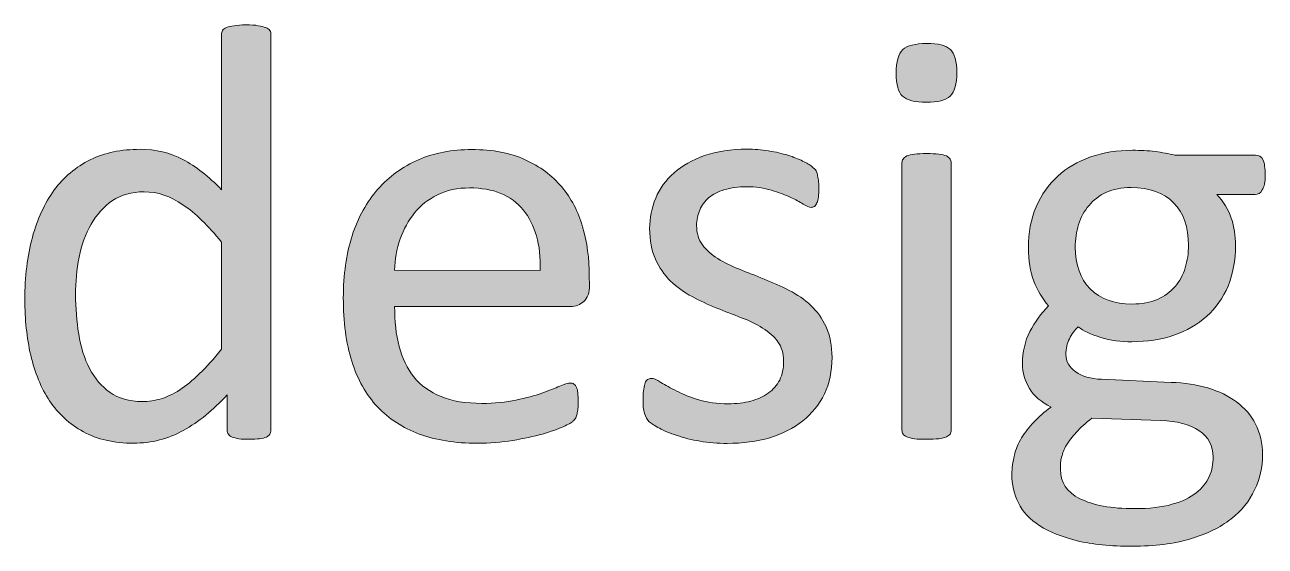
# Model space of a CAD drawing. Header units: inches. Extents: x 247 to 2765, y -1897 to -1110.
# Drawn here: x 1825.16 to 1833.21, y -1622.36 to -1618.98 of the extents above; entities that cross this region are included whole.
import ezdxf

# ---------------------------------------------------------------- set-up
doc = ezdxf.new("R2010")
doc.units = ezdxf.units.IN
doc.header["$MEASUREMENT"] = 0
doc.layers.add('Layer 1', color=7, linetype='Continuous')

# ---------------------------------------------------------------- blocks, each defined once
blk = doc.blocks.new('block 271')
at = {"layer": 'Layer 1', "true_color": 0x010101}
h = blk.add_hatch(color=18, dxfattribs=at)
h.dxf.hatch_style = 2
edge = h.paths.add_edge_path()
edge.add_spline(control_points=[(1826.7595, -1621.6102), (1826.7595, -1621.6199), (1826.7564, -1621.6306), (1826.7519, -1621.6375), (1826.7467, -1621.6447), (1826.7395, -1621.6512), (1826.7298, -1621.6557), (1826.7188, -1621.6612), (1826.7043, -1621.6633), (1826.6864, -1621.6664), (1826.6671, -1621.6688), (1826.6465, -1621.6702), (1826.6199, -1621.6702), (1826.5927, -1621.6702), (1826.5696, -1621.6691), (1826.5524, -1621.6664), (1826.5342, -1621.6633), (1826.5197, -1621.6595), (1826.5083, -1621.6557), (1826.4976, -1621.6516), (1826.488, -1621.6461), (1826.4839, -1621.6375), (1826.478, -1621.6299), (1826.4763, -1621.6202), (1826.4763, -1621.6102), (1826.4763, -1621.6102), (1826.4763, -1621.3818), (1826.4763, -1621.3818), (1826.3846, -1621.4797), (1826.2913, -1621.5579), (1826.1914, -1621.6123), (1826.0939, -1621.6674), (1825.9854, -1621.6953), (1825.8686, -1621.6953), (1825.7421, -1621.6953), (1825.6329, -1621.6705), (1825.543, -1621.6206), (1825.4531, -1621.5713), (1825.3801, -1621.5048), (1825.3242, -1621.4208), (1825.2691, -1621.3377), (1825.2281, -1621.2371), (1825.2016, -1621.1241), (1825.1761, -1621.0111), (1825.1634, -1620.8906), (1825.1634, -1620.7641), (1825.1634, -1620.6153), (1825.1802, -1620.4799), (1825.2123, -1620.36), (1825.2447, -1620.2401), (1825.2929, -1620.1375), (1825.3542, -1620.0524), (1825.4173, -1619.9686), (1825.4941, -1619.9025), (1825.5881, -1619.8563), (1825.6818, -1619.8109), (1825.7883, -1619.7885), (1825.9109, -1619.7885), (1826.0126, -1619.7885), (1826.1052, -1619.8105), (1826.1893, -1619.8546), (1826.2727, -1619.8987), (1826.3567, -1619.9649), (1826.4391, -1620.0506), (1826.4391, -1620.0506), (1826.4391, -1619.0436), (1826.4391, -1619.0436), (1826.4391, -1619.0354), (1826.4411, -1619.0257), (1826.446, -1619.0175), (1826.4518, -1619.0095), (1826.4594, -1619.0026), (1826.4718, -1618.9982), (1826.4846, -1618.9927), (1826.5011, -1618.9896), (1826.5214, -1618.9864), (1826.5424, -1618.9833), (1826.5669, -1618.9806), (1826.5979, -1618.9806), (1826.631, -1618.9806), (1826.6565, -1618.983), (1826.6778, -1618.9864), (1826.6985, -1618.9896), (1826.7143, -1618.994), (1826.7261, -1618.9982), (1826.7374, -1619.0026), (1826.7471, -1619.0082), (1826.7519, -1619.0175), (1826.7584, -1619.025), (1826.7598, -1619.0343), (1826.7598, -1619.0436), (1826.7598, -1619.0436), (1826.7598, -1621.6102), (1826.7598, -1621.6102), (1826.7598, -1621.6102), (1826.7595, -1621.6102), (1826.7595, -1621.6102)], knot_values=[0, 0, 0, 0, 1, 1, 1, 2, 2, 2, 3, 3, 3, 4, 4, 4, 5, 5, 5, 6, 6, 6, 7, 7, 7, 8, 8, 8, 9, 9, 9, 10, 10, 10, 11, 11, 11, 12, 12, 12, 13, 13, 13, 14, 14, 14, 15, 15, 15, 16, 16, 16, 17, 17, 17, 18, 18, 18, 19, 19, 19, 20, 20, 20, 21, 21, 21, 22, 22, 22, 23, 23, 23, 24, 24, 24, 25, 25, 25, 26, 26, 26, 27, 27, 27, 28, 28, 28, 29, 29, 29, 30, 30, 30, 31, 31, 31, 32, 32, 32, 32], degree=3, periodic=1)
edge = h.paths.add_edge_path()
edge.add_spline(control_points=[(1826.4391, -1620.3907), (1826.3533, -1620.2842), (1826.2699, -1620.2036), (1826.1893, -1620.1478), (1826.1083, -1620.092), (1826.0253, -1620.0644), (1825.9378, -1620.0644), (1825.8569, -1620.0644), (1825.7883, -1620.0837), (1825.7318, -1620.1216), (1825.6753, -1620.1602), (1825.6295, -1620.2115), (1825.593, -1620.2746), (1825.5568, -1620.3383), (1825.532, -1620.4093), (1825.5158, -1620.4878), (1825.4999, -1620.5681), (1825.4927, -1620.6487), (1825.4927, -1620.7307), (1825.4927, -1620.8182), (1825.4996, -1620.9036), (1825.513, -1620.9877), (1825.5265, -1621.0721), (1825.5496, -1621.1451), (1825.5833, -1621.2109), (1825.6167, -1621.2757), (1825.6612, -1621.3274), (1825.7163, -1621.3663), (1825.7707, -1621.4046), (1825.841, -1621.4252), (1825.9244, -1621.4252), (1825.9668, -1621.4252), (1826.0067, -1621.4187), (1826.0477, -1621.407), (1826.086, -1621.3963), (1826.1273, -1621.3763), (1826.1679, -1621.3498), (1826.2086, -1621.3229), (1826.2513, -1621.2871), (1826.2968, -1621.244), (1826.3416, -1621.201), (1826.3895, -1621.1482), (1826.4391, -1621.0859), (1826.4391, -1621.0859), (1826.4391, -1620.3907), (1826.4391, -1620.3907), (1826.4391, -1620.3907), (1826.4391, -1620.3907), (1826.4391, -1620.3907)], knot_values=[0, 0, 0, 0, 1, 1, 1, 2, 2, 2, 3, 3, 3, 4, 4, 4, 5, 5, 5, 6, 6, 6, 7, 7, 7, 8, 8, 8, 9, 9, 9, 10, 10, 10, 11, 11, 11, 12, 12, 12, 13, 13, 13, 14, 14, 14, 15, 15, 15, 16, 16, 16, 16], degree=3, periodic=1)
h = blk.add_hatch(color=18, dxfattribs=at)
h.dxf.hatch_style = 2
edge = h.paths.add_edge_path()
edge.add_spline(control_points=[(1831.2078, -1619.29), (1831.2078, -1619.3654), (1831.1937, -1619.4147), (1831.1654, -1619.4429), (1831.1372, -1619.4712), (1831.0851, -1619.4836), (1831.0104, -1619.4836), (1830.936, -1619.4836), (1830.8853, -1619.4705), (1830.856, -1619.444), (1830.8271, -1619.4181), (1830.815, -1619.3678), (1830.815, -1619.2948), (1830.815, -1619.2204), (1830.8295, -1619.1701), (1830.8574, -1619.1415), (1830.8853, -1619.1156), (1830.938, -1619.1019), (1831.0128, -1619.1019), (1831.0872, -1619.1019), (1831.1378, -1619.1146), (1831.1671, -1619.1404), (1831.194, -1619.1677), (1831.2078, -1619.2173), (1831.2078, -1619.29)], knot_values=[0, 0, 0, 0, 1, 1, 1, 2, 2, 2, 3, 3, 3, 4, 4, 4, 5, 5, 5, 6, 6, 6, 7, 7, 7, 8, 8, 8, 8], degree=3, periodic=1)
edge = h.paths.add_edge_path()
edge.add_spline(control_points=[(1831.1716, -1621.6102), (1831.1716, -1621.6199), (1831.1688, -1621.6302), (1831.164, -1621.6357), (1831.1589, -1621.6433), (1831.1506, -1621.6492), (1831.1403, -1621.6547), (1831.1289, -1621.6605), (1831.1123, -1621.6629), (1831.091, -1621.6664), (1831.07, -1621.6688), (1831.0438, -1621.6702), (1831.0114, -1621.6702), (1830.9804, -1621.6702), (1830.9549, -1621.6691), (1830.9342, -1621.6664), (1830.9125, -1621.6633), (1830.8974, -1621.6592), (1830.8839, -1621.6547), (1830.8726, -1621.6488), (1830.8629, -1621.6443), (1830.8598, -1621.6357), (1830.855, -1621.6288), (1830.8522, -1621.6202), (1830.8522, -1621.6102), (1830.8522, -1621.6102), (1830.8522, -1619.876), (1830.8522, -1619.876), (1830.8522, -1619.868), (1830.8547, -1619.8587), (1830.8598, -1619.8519), (1830.8646, -1619.8446), (1830.8726, -1619.8377), (1830.8839, -1619.8315), (1830.896, -1619.8257), (1830.9125, -1619.8236), (1830.9342, -1619.8205), (1830.9549, -1619.8174), (1830.9804, -1619.816), (1831.0114, -1619.816), (1831.0441, -1619.816), (1831.07, -1619.8171), (1831.091, -1619.8205), (1831.1123, -1619.8233), (1831.1279, -1619.8271), (1831.1403, -1619.8315), (1831.1506, -1619.8377), (1831.1606, -1619.8432), (1831.164, -1619.8519), (1831.1699, -1619.8594), (1831.1716, -1619.8677), (1831.1716, -1619.876), (1831.1716, -1619.876), (1831.1716, -1621.6102), (1831.1716, -1621.6102)], knot_values=[0, 0, 0, 0, 1, 1, 1, 2, 2, 2, 3, 3, 3, 4, 4, 4, 5, 5, 5, 6, 6, 6, 7, 7, 7, 8, 8, 8, 9, 9, 9, 10, 10, 10, 11, 11, 11, 12, 12, 12, 13, 13, 13, 14, 14, 14, 15, 15, 15, 16, 16, 16, 17, 17, 17, 18, 18, 18, 18], degree=3, periodic=1)
h = blk.add_hatch(color=18, dxfattribs=at)
h.dxf.hatch_style = 2
edge = h.paths.add_edge_path()
edge.add_spline(control_points=[(1830.3985, -1621.1386), (1830.3985, -1621.2271), (1830.3816, -1621.3071), (1830.3493, -1621.3756), (1830.3158, -1621.4442), (1830.2683, -1621.5027), (1830.2094, -1621.551), (1830.1491, -1621.5992), (1830.0771, -1621.6337), (1829.9944, -1621.6598), (1829.9114, -1621.6833), (1829.8191, -1621.6967), (1829.7192, -1621.6967), (1829.6575, -1621.6967), (1829.5986, -1621.6912), (1829.5428, -1621.6822), (1829.487, -1621.6736), (1829.4367, -1621.6598), (1829.3922, -1621.6454), (1829.3481, -1621.6306), (1829.3106, -1621.6154), (1829.2796, -1621.5985), (1829.2492, -1621.582), (1829.2279, -1621.5679), (1829.2134, -1621.5558), (1829.1989, -1621.5427), (1829.1896, -1621.5245), (1829.1817, -1621.5017), (1829.1745, -1621.479), (1829.1728, -1621.4476), (1829.1728, -1621.4063), (1829.1728, -1621.3829), (1829.1745, -1621.3615), (1829.1772, -1621.3446), (1829.18, -1621.3281), (1829.1838, -1621.3143), (1829.1862, -1621.3043), (1829.1903, -1621.2947), (1829.1945, -1621.2864), (1829.2027, -1621.2819), (1829.21, -1621.2774), (1829.2179, -1621.275), (1829.2258, -1621.275), (1829.2403, -1621.275), (1829.2616, -1621.2823), (1829.2892, -1621.3005), (1829.3168, -1621.3184), (1829.3516, -1621.337), (1829.3915, -1621.3574), (1829.4311, -1621.3787), (1829.4797, -1621.3963), (1829.5345, -1621.4135), (1829.5889, -1621.4314), (1829.6537, -1621.4397), (1829.7247, -1621.4397), (1829.7784, -1621.4397), (1829.828, -1621.4328), (1829.8714, -1621.4225), (1829.9148, -1621.4108), (1829.9524, -1621.3939), (1829.9844, -1621.3708), (1830.0175, -1621.3488), (1830.0409, -1621.3195), (1830.0592, -1621.2854), (1830.0768, -1621.2502), (1830.0843, -1621.2089), (1830.0843, -1621.1613), (1830.0843, -1621.1128), (1830.0719, -1621.0714), (1830.0475, -1621.0377), (1830.0234, -1621.0032), (1829.9889, -1620.9736), (1829.9486, -1620.9484), (1829.9083, -1620.9236), (1829.8621, -1620.8995), (1829.8087, -1620.8809), (1829.7574, -1620.8602), (1829.704, -1620.8403), (1829.6506, -1620.8186), (1829.5962, -1620.7962), (1829.5414, -1620.771), (1829.4911, -1620.7445), (1829.4394, -1620.7169), (1829.3929, -1620.6821), (1829.3512, -1620.6432), (1829.3106, -1620.6032), (1829.2775, -1620.5557), (1829.2527, -1620.5006), (1829.2282, -1620.4461), (1829.2158, -1620.3793), (1829.2158, -1620.3021), (1829.2158, -1620.2343), (1829.2289, -1620.1681), (1829.2554, -1620.1051), (1829.2809, -1620.0431), (1829.3212, -1619.9883), (1829.374, -1619.9414), (1829.4256, -1619.8946), (1829.4928, -1619.8577), (1829.572, -1619.8295), (1829.6516, -1619.8016), (1829.7429, -1619.7874), (1829.8483, -1619.7874), (1829.8949, -1619.7874), (1829.941, -1619.7919), (1829.9875, -1619.7988), (1830.0347, -1619.806), (1830.0757, -1619.816), (1830.1126, -1619.8274), (1830.1491, -1619.8388), (1830.1808, -1619.8512), (1830.208, -1619.8646), (1830.2338, -1619.878), (1830.2545, -1619.8891), (1830.2683, -1619.9004), (1830.281, -1619.9111), (1830.2903, -1619.9208), (1830.2948, -1619.9273), (1830.3, -1619.9349), (1830.3024, -1619.9435), (1830.3034, -1619.9535), (1830.3055, -1619.9621), (1830.3079, -1619.9755), (1830.3103, -1619.9893), (1830.3124, -1620.0034), (1830.3138, -1620.021), (1830.3138, -1620.041), (1830.3138, -1620.063), (1830.3124, -1620.0816), (1830.3103, -1620.0978), (1830.3079, -1620.1137), (1830.3041, -1620.1271), (1830.301, -1620.1361), (1830.2965, -1620.1461), (1830.2914, -1620.1547), (1830.2848, -1620.1585), (1830.2773, -1620.1629), (1830.2714, -1620.1654), (1830.2624, -1620.1654), (1830.2518, -1620.1654), (1830.2345, -1620.1581), (1830.2121, -1620.144), (1830.1894, -1620.1299), (1830.1612, -1620.1147), (1830.1274, -1620.0989), (1830.0926, -1620.083), (1830.0523, -1620.0679), (1830.0051, -1620.0537), (1829.9576, -1620.0396), (1829.9045, -1620.0313), (1829.8442, -1620.0313), (1829.7905, -1620.0313), (1829.7426, -1620.0386), (1829.7016, -1620.0503), (1829.6602, -1620.062), (1829.6265, -1620.0806), (1829.6003, -1620.1016), (1829.5751, -1620.1244), (1829.5541, -1620.1516), (1829.541, -1620.1826), (1829.5273, -1620.2136), (1829.5204, -1620.247), (1829.5204, -1620.2818), (1829.5204, -1620.3331), (1829.5328, -1620.3752), (1829.5583, -1620.4079), (1829.5834, -1620.442), (1829.6168, -1620.472), (1829.6578, -1620.4975), (1829.6988, -1620.5233), (1829.746, -1620.5467), (1829.798, -1620.5671), (1829.8494, -1620.5874), (1829.9042, -1620.6084), (1829.9582, -1620.6304), (1830.0123, -1620.6528), (1830.0678, -1620.6766), (1830.1202, -1620.7038), (1830.1729, -1620.731), (1830.2208, -1620.7634), (1830.2611, -1620.802), (1830.3017, -1620.8392), (1830.3355, -1620.8864), (1830.3603, -1620.9409), (1830.3858, -1621.0001), (1830.3985, -1621.0642), (1830.3985, -1621.1386)], knot_values=[0, 0, 0, 0, 1, 1, 1, 2, 2, 2, 3, 3, 3, 4, 4, 4, 5, 5, 5, 6, 6, 6, 7, 7, 7, 8, 8, 8, 9, 9, 9, 10, 10, 10, 11, 11, 11, 12, 12, 12, 13, 13, 13, 14, 14, 14, 15, 15, 15, 16, 16, 16, 17, 17, 17, 18, 18, 18, 19, 19, 19, 20, 20, 20, 21, 21, 21, 22, 22, 22, 23, 23, 23, 24, 24, 24, 25, 25, 25, 26, 26, 26, 27, 27, 27, 28, 28, 28, 29, 29, 29, 30, 30, 30, 31, 31, 31, 32, 32, 32, 33, 33, 33, 34, 34, 34, 35, 35, 35, 36, 36, 36, 37, 37, 37, 38, 38, 38, 39, 39, 39, 40, 40, 40, 41, 41, 41, 42, 42, 42, 43, 43, 43, 44, 44, 44, 45, 45, 45, 46, 46, 46, 47, 47, 47, 48, 48, 48, 49, 49, 49, 50, 50, 50, 51, 51, 51, 52, 52, 52, 53, 53, 53, 54, 54, 54, 55, 55, 55, 56, 56, 56, 57, 57, 57, 58, 58, 58, 59, 59, 59, 60, 60, 60, 61, 61, 61, 62, 62, 62, 62], degree=3, periodic=1)
h = blk.add_hatch(color=18, dxfattribs=at)
h.dxf.hatch_style = 2
edge = h.paths.add_edge_path()
edge.add_spline(control_points=[(1828.8258, -1620.6683), (1828.8258, -1620.7193), (1828.8134, -1620.7534), (1828.7893, -1620.7755), (1828.7649, -1620.7972), (1828.7363, -1620.8079), (1828.7032, -1620.8079), (1828.7032, -1620.8079), (1827.5618, -1620.8079), (1827.5618, -1620.8079), (1827.5618, -1620.9036), (1827.5708, -1620.9915), (1827.5908, -1621.0673), (1827.6111, -1621.1451), (1827.6424, -1621.2099), (1827.6869, -1621.2657), (1827.7313, -1621.3215), (1827.7909, -1621.3636), (1827.8629, -1621.3922), (1827.9353, -1621.4221), (1828.0238, -1621.4373), (1828.1282, -1621.4373), (1828.2099, -1621.4373), (1828.2836, -1621.4297), (1828.349, -1621.4152), (1828.4145, -1621.4025), (1828.47, -1621.3873), (1828.5172, -1621.3701), (1828.565, -1621.3536), (1828.6023, -1621.3384), (1828.6333, -1621.325), (1828.6639, -1621.3115), (1828.686, -1621.305), (1828.7015, -1621.305), (1828.7094, -1621.305), (1828.7187, -1621.3071), (1828.7246, -1621.3115), (1828.7321, -1621.3167), (1828.7373, -1621.3229), (1828.7414, -1621.3329), (1828.7459, -1621.3412), (1828.749, -1621.3546), (1828.749, -1621.3694), (1828.7514, -1621.3853), (1828.7528, -1621.4059), (1828.7528, -1621.4283), (1828.7528, -1621.4449), (1828.7521, -1621.4593), (1828.7507, -1621.4717), (1828.749, -1621.4841), (1828.7473, -1621.4952), (1828.7452, -1621.5052), (1828.7435, -1621.5141), (1828.739, -1621.5234), (1828.7363, -1621.5307), (1828.7311, -1621.5382), (1828.7259, -1621.5455), (1828.7187, -1621.553), (1828.7111, -1621.5603), (1828.6908, -1621.5723), (1828.6557, -1621.5885), (1828.6202, -1621.6044), (1828.575, -1621.6202), (1828.5209, -1621.6357), (1828.4655, -1621.6509), (1828.4007, -1621.665), (1828.328, -1621.6771), (1828.2564, -1621.6891), (1828.1782, -1621.696), (1828.0969, -1621.696), (1827.9549, -1621.696), (1827.8285, -1621.6753), (1827.7217, -1621.6357), (1827.6142, -1621.5965), (1827.5236, -1621.5375), (1827.4502, -1621.4587), (1827.3772, -1621.3804), (1827.3221, -1621.2819), (1827.2835, -1621.1638), (1827.247, -1621.0456), (1827.229, -1620.9078), (1827.229, -1620.7514), (1827.229, -1620.6025), (1827.2487, -1620.4685), (1827.2859, -1620.349), (1827.3241, -1620.2298), (1827.3813, -1620.1299), (1827.4537, -1620.0469), (1827.526, -1619.9645), (1827.6139, -1619.9004), (1827.7165, -1619.856), (1827.8195, -1619.8119), (1827.9336, -1619.7898), (1828.0617, -1619.7898), (1828.1985, -1619.7898), (1828.3136, -1619.8119), (1828.409, -1619.856), (1828.5041, -1619.9001), (1828.5833, -1619.9587), (1828.6453, -1620.0324), (1828.707, -1620.1061), (1828.7525, -1620.1929), (1828.7814, -1620.2925), (1828.8103, -1620.391), (1828.8245, -1620.4982), (1828.8245, -1620.6105), (1828.8245, -1620.6105), (1828.8258, -1620.6683), (1828.8258, -1620.6683), (1828.8258, -1620.6683), (1828.8258, -1620.6683), (1828.8258, -1620.6683)], knot_values=[0, 0, 0, 0, 1, 1, 1, 2, 2, 2, 3, 3, 3, 4, 4, 4, 5, 5, 5, 6, 6, 6, 7, 7, 7, 8, 8, 8, 9, 9, 9, 10, 10, 10, 11, 11, 11, 12, 12, 12, 13, 13, 13, 14, 14, 14, 15, 15, 15, 16, 16, 16, 17, 17, 17, 18, 18, 18, 19, 19, 19, 20, 20, 20, 21, 21, 21, 22, 22, 22, 23, 23, 23, 24, 24, 24, 25, 25, 25, 26, 26, 26, 27, 27, 27, 28, 28, 28, 29, 29, 29, 30, 30, 30, 31, 31, 31, 32, 32, 32, 33, 33, 33, 34, 34, 34, 35, 35, 35, 36, 36, 36, 37, 37, 37, 37], degree=3, periodic=1)
edge = h.paths.add_edge_path()
edge.add_spline(control_points=[(1828.5065, -1620.5739), (1828.511, -1620.4058), (1828.4727, -1620.2756), (1828.3955, -1620.1809), (1828.318, -1620.0865), (1828.2016, -1620.0389), (1828.0483, -1620.0389), (1827.9687, -1620.0389), (1827.9005, -1620.0537), (1827.8409, -1620.083), (1827.7813, -1620.1127), (1827.731, -1620.1512), (1827.6914, -1620.2005), (1827.6514, -1620.2501), (1827.6204, -1620.307), (1827.598, -1620.3703), (1827.5756, -1620.4355), (1827.5625, -1620.503), (1827.5611, -1620.5736), (1827.5611, -1620.5736), (1828.5065, -1620.5739), (1828.5065, -1620.5739), (1828.5065, -1620.5739), (1828.5065, -1620.5739), (1828.5065, -1620.5739)], knot_values=[0, 0, 0, 0, 1, 1, 1, 2, 2, 2, 3, 3, 3, 4, 4, 4, 5, 5, 5, 6, 6, 6, 7, 7, 7, 8, 8, 8, 8], degree=3, periodic=1)
h = blk.add_hatch(color=18, dxfattribs=at)
h.dxf.hatch_style = 2
edge = h.paths.add_edge_path()
edge.add_spline(control_points=[(1833.208, -1619.9556), (1833.208, -1620.0003), (1833.2018, -1620.0327), (1833.1894, -1620.052), (1833.1773, -1620.073), (1833.1618, -1620.0816), (1833.1425, -1620.0816), (1833.1425, -1620.0816), (1832.8938, -1620.0816), (1832.8938, -1620.0816), (1832.9386, -1620.1282), (1832.9703, -1620.1785), (1832.9882, -1620.236), (1833.0075, -1620.2918), (1833.0154, -1620.35), (1833.0154, -1620.4103), (1833.0154, -1620.5095), (1832.9992, -1620.5988), (1832.9668, -1620.6763), (1832.9351, -1620.7531), (1832.8883, -1620.8175), (1832.8287, -1620.8716), (1832.7687, -1620.925), (1832.6978, -1620.9667), (1832.6154, -1620.9946), (1832.5345, -1621.0228), (1832.4422, -1621.037), (1832.3422, -1621.037), (1832.2723, -1621.037), (1832.2041, -1621.0287), (1832.1417, -1621.0087), (1832.077, -1620.9898), (1832.0294, -1620.9677), (1831.9943, -1620.9395), (1831.9719, -1620.9619), (1831.953, -1620.9887), (1831.9378, -1621.0184), (1831.9233, -1621.0477), (1831.9157, -1621.0824), (1831.9157, -1621.1207), (1831.9157, -1621.1655), (1831.9371, -1621.2027), (1831.9791, -1621.2323), (1832.0205, -1621.2619), (1832.0753, -1621.2781), (1832.1462, -1621.2805), (1832.1462, -1621.2805), (1832.5986, -1621.3005), (1832.5986, -1621.3005), (1832.6847, -1621.3029), (1832.7643, -1621.315), (1832.8359, -1621.337), (1832.9079, -1621.3587), (1832.9703, -1621.3887), (1833.0223, -1621.4276), (1833.074, -1621.4659), (1833.117, -1621.5151), (1833.146, -1621.5716), (1833.1756, -1621.6285), (1833.1908, -1621.6964), (1833.1908, -1621.7708), (1833.1908, -1621.8507), (1833.1742, -1621.9255), (1833.1394, -1621.9985), (1833.1057, -1622.0695), (1833.0557, -1622.1335), (1832.9858, -1622.1873), (1832.9169, -1622.2417), (1832.8294, -1622.2844), (1832.7226, -1622.3165), (1832.6158, -1622.3478), (1832.49, -1622.3637), (1832.3457, -1622.3637), (1832.2058, -1622.3637), (1832.0877, -1622.3527), (1831.9877, -1622.3278), (1831.8896, -1622.3037), (1831.8083, -1622.272), (1831.7456, -1622.2307), (1831.6811, -1622.19), (1831.6353, -1622.1404), (1831.6074, -1622.0832), (1831.5788, -1622.0264), (1831.565, -1621.9644), (1831.565, -1621.8982), (1831.565, -1621.8559), (1831.5712, -1621.8152), (1831.5816, -1621.7739), (1831.5905, -1621.7346), (1831.6064, -1621.696), (1831.6284, -1621.6609), (1831.6505, -1621.6244), (1831.6767, -1621.5909), (1831.7083, -1621.5582), (1831.74, -1621.5245), (1831.7752, -1621.4921), (1831.8189, -1621.4611), (1831.7545, -1621.4287), (1831.7083, -1621.3887), (1831.6791, -1621.3395), (1831.6487, -1621.2895), (1831.6339, -1621.2378), (1831.6339, -1621.1817), (1831.6339, -1621.1031), (1831.6498, -1621.0328), (1831.6822, -1620.9712), (1831.7152, -1620.9085), (1831.7538, -1620.8544), (1831.8021, -1620.8044), (1831.7628, -1620.7569), (1831.7311, -1620.7035), (1831.707, -1620.6439), (1831.6842, -1620.5839), (1831.6722, -1620.5119), (1831.6722, -1620.4279), (1831.6722, -1620.329), (1831.6887, -1620.2405), (1831.7225, -1620.1616), (1831.7559, -1620.0827), (1831.8027, -1620.0172), (1831.8623, -1619.9631), (1831.9213, -1619.909), (1831.9922, -1619.8674), (1832.0753, -1619.8381), (1832.1579, -1619.8091), (1832.2482, -1619.7947), (1832.3471, -1619.7947), (1832.3984, -1619.7947), (1832.4484, -1619.7974), (1832.4938, -1619.8026), (1832.54, -1619.8091), (1832.5827, -1619.8164), (1832.6216, -1619.826), (1832.6216, -1619.826), (1833.1453, -1619.826), (1833.1453, -1619.826), (1833.1677, -1619.826), (1833.1829, -1619.8367), (1833.1949, -1619.8581), (1833.2028, -1619.8787), (1833.208, -1619.9118), (1833.208, -1619.9556)], knot_values=[0, 0, 0, 0, 1, 1, 1, 2, 2, 2, 3, 3, 3, 4, 4, 4, 5, 5, 5, 6, 6, 6, 7, 7, 7, 8, 8, 8, 9, 9, 9, 10, 10, 10, 11, 11, 11, 12, 12, 12, 13, 13, 13, 14, 14, 14, 15, 15, 15, 16, 16, 16, 17, 17, 17, 18, 18, 18, 19, 19, 19, 20, 20, 20, 21, 21, 21, 22, 22, 22, 23, 23, 23, 24, 24, 24, 25, 25, 25, 26, 26, 26, 27, 27, 27, 28, 28, 28, 29, 29, 29, 30, 30, 30, 31, 31, 31, 32, 32, 32, 33, 33, 33, 34, 34, 34, 35, 35, 35, 36, 36, 36, 37, 37, 37, 38, 38, 38, 39, 39, 39, 40, 40, 40, 41, 41, 41, 42, 42, 42, 43, 43, 43, 44, 44, 44, 45, 45, 45, 46, 46, 46, 47, 47, 47, 47], degree=3, periodic=1)
edge = h.paths.add_edge_path()
edge.add_spline(control_points=[(1832.8707, -1621.7859), (1832.8707, -1621.7115), (1832.8404, -1621.654), (1832.7787, -1621.6133), (1832.7181, -1621.5737), (1832.6358, -1621.5513), (1832.5317, -1621.5486), (1832.5317, -1621.5486), (1832.0835, -1621.5331), (1832.0835, -1621.5331), (1832.0422, -1621.5658), (1832.0084, -1621.5961), (1831.9822, -1621.625), (1831.9564, -1621.654), (1831.935, -1621.6815), (1831.9195, -1621.7074), (1831.904, -1621.7339), (1831.894, -1621.7591), (1831.8878, -1621.7859), (1831.8806, -1621.8118), (1831.8796, -1621.8373), (1831.8796, -1621.8659), (1831.8796, -1621.9485), (1831.9216, -1622.0126), (1832.0063, -1622.0553), (1832.0908, -1622.0977), (1832.2086, -1622.1201), (1832.3612, -1622.1201), (1832.4566, -1622.1201), (1832.5383, -1622.1112), (1832.6034, -1622.0919), (1832.6692, -1622.0733), (1832.7205, -1622.0491), (1832.7601, -1622.0178), (1832.7994, -1621.9871), (1832.828, -1621.9516), (1832.8456, -1621.9117), (1832.8625, -1621.8707), (1832.8707, -1621.8297), (1832.8707, -1621.7859)], knot_values=[0, 0, 0, 0, 1, 1, 1, 2, 2, 2, 3, 3, 3, 4, 4, 4, 5, 5, 5, 6, 6, 6, 7, 7, 7, 8, 8, 8, 9, 9, 9, 10, 10, 10, 11, 11, 11, 12, 12, 12, 13, 13, 13, 13], degree=3, periodic=1)
edge = h.paths.add_edge_path()
edge.add_spline(control_points=[(1832.7109, -1620.412), (1832.7109, -1620.2939), (1832.6785, -1620.2015), (1832.6144, -1620.1354), (1832.549, -1620.0692), (1832.4583, -1620.0369), (1832.3381, -1620.0369), (1832.2768, -1620.0369), (1832.2234, -1620.0465), (1832.1779, -1620.0675), (1832.1314, -1620.0889), (1832.0949, -1620.1171), (1832.0653, -1620.1523), (1832.0343, -1620.1881), (1832.0126, -1620.2294), (1831.9981, -1620.277), (1831.9829, -1620.3238), (1831.976, -1620.3728), (1831.976, -1620.4234), (1831.976, -1620.5374), (1832.0091, -1620.6273), (1832.0725, -1620.6938), (1832.1386, -1620.76), (1832.2279, -1620.7924), (1832.345, -1620.7924), (1832.4077, -1620.7924), (1832.4625, -1620.7824), (1832.5086, -1620.7627), (1832.5548, -1620.7417), (1832.593, -1620.7142), (1832.6234, -1620.6797), (1832.653, -1620.6439), (1832.675, -1620.6036), (1832.6895, -1620.5574), (1832.7029, -1620.5106), (1832.7109, -1620.4623), (1832.7109, -1620.412)], knot_values=[0, 0, 0, 0, 1, 1, 1, 2, 2, 2, 3, 3, 3, 4, 4, 4, 5, 5, 5, 6, 6, 6, 7, 7, 7, 8, 8, 8, 9, 9, 9, 10, 10, 10, 11, 11, 11, 12, 12, 12, 12], degree=3, periodic=1)
at = {"layer": 'Layer 1', "lineweight": 0}
for points, knots in [([(1826.7595, -1621.6102), (1826.7595, -1621.6199), (1826.7564, -1621.6306), (1826.7519, -1621.6375), (1826.7467, -1621.6447), (1826.7395, -1621.6512), (1826.7298, -1621.6557), (1826.7188, -1621.6612), (1826.7043, -1621.6633), (1826.6864, -1621.6664), (1826.6671, -1621.6688), (1826.6465, -1621.6702), (1826.6199, -1621.6702), (1826.5927, -1621.6702), (1826.5696, -1621.6691), (1826.5524, -1621.6664), (1826.5342, -1621.6633), (1826.5197, -1621.6595), (1826.5083, -1621.6557), (1826.4976, -1621.6516), (1826.488, -1621.6461), (1826.4839, -1621.6375), (1826.478, -1621.6299), (1826.4763, -1621.6202), (1826.4763, -1621.6102), (1826.4763, -1621.6102), (1826.4763, -1621.3818), (1826.4763, -1621.3818), (1826.3846, -1621.4797), (1826.2913, -1621.5579), (1826.1914, -1621.6123), (1826.0939, -1621.6674), (1825.9854, -1621.6953), (1825.8686, -1621.6953), (1825.7421, -1621.6953), (1825.6329, -1621.6705), (1825.543, -1621.6206), (1825.4531, -1621.5713), (1825.3801, -1621.5048), (1825.3242, -1621.4208), (1825.2691, -1621.3377), (1825.2281, -1621.2371), (1825.2016, -1621.1241), (1825.1761, -1621.0111), (1825.1634, -1620.8906), (1825.1634, -1620.7641), (1825.1634, -1620.6153), (1825.1802, -1620.4799), (1825.2123, -1620.36), (1825.2447, -1620.2401), (1825.2929, -1620.1375), (1825.3542, -1620.0524), (1825.4173, -1619.9686), (1825.4941, -1619.9025), (1825.5881, -1619.8563), (1825.6818, -1619.8109), (1825.7883, -1619.7885), (1825.9109, -1619.7885), (1826.0126, -1619.7885), (1826.1052, -1619.8105), (1826.1893, -1619.8546), (1826.2727, -1619.8987), (1826.3567, -1619.9649), (1826.4391, -1620.0506), (1826.4391, -1620.0506), (1826.4391, -1619.0436), (1826.4391, -1619.0436), (1826.4391, -1619.0354), (1826.4411, -1619.0257), (1826.446, -1619.0175), (1826.4518, -1619.0095), (1826.4594, -1619.0026), (1826.4718, -1618.9982), (1826.4846, -1618.9927), (1826.5011, -1618.9896), (1826.5214, -1618.9864), (1826.5424, -1618.9833), (1826.5669, -1618.9806), (1826.5979, -1618.9806), (1826.631, -1618.9806), (1826.6565, -1618.983), (1826.6778, -1618.9864), (1826.6985, -1618.9896), (1826.7143, -1618.994), (1826.7261, -1618.9982), (1826.7374, -1619.0026), (1826.7471, -1619.0082), (1826.7519, -1619.0175), (1826.7584, -1619.025), (1826.7598, -1619.0343), (1826.7598, -1619.0436), (1826.7598, -1619.0436), (1826.7598, -1621.6102), (1826.7598, -1621.6102), (1826.7598, -1621.6102), (1826.7595, -1621.6102), (1826.7595, -1621.6102)], [0, 0, 0, 0, 1, 1, 1, 2, 2, 2, 3, 3, 3, 4, 4, 4, 5, 5, 5, 6, 6, 6, 7, 7, 7, 8, 8, 8, 9, 9, 9, 10, 10, 10, 11, 11, 11, 12, 12, 12, 13, 13, 13, 14, 14, 14, 15, 15, 15, 16, 16, 16, 17, 17, 17, 18, 18, 18, 19, 19, 19, 20, 20, 20, 21, 21, 21, 22, 22, 22, 23, 23, 23, 24, 24, 24, 25, 25, 25, 26, 26, 26, 27, 27, 27, 28, 28, 28, 29, 29, 29, 30, 30, 30, 31, 31, 31, 32, 32, 32, 32]), ([(1831.2078, -1619.29), (1831.2078, -1619.3654), (1831.1937, -1619.4147), (1831.1654, -1619.4429), (1831.1372, -1619.4712), (1831.0851, -1619.4836), (1831.0104, -1619.4836), (1830.936, -1619.4836), (1830.8853, -1619.4705), (1830.856, -1619.444), (1830.8271, -1619.4181), (1830.815, -1619.3678), (1830.815, -1619.2948), (1830.815, -1619.2204), (1830.8295, -1619.1701), (1830.8574, -1619.1415), (1830.8853, -1619.1156), (1830.938, -1619.1019), (1831.0128, -1619.1019), (1831.0872, -1619.1019), (1831.1378, -1619.1146), (1831.1671, -1619.1404), (1831.194, -1619.1677), (1831.2078, -1619.2173), (1831.2078, -1619.29)], [0, 0, 0, 0, 1, 1, 1, 2, 2, 2, 3, 3, 3, 4, 4, 4, 5, 5, 5, 6, 6, 6, 7, 7, 7, 8, 8, 8, 8]), ([(1830.3985, -1621.1386), (1830.3985, -1621.2271), (1830.3816, -1621.3071), (1830.3493, -1621.3756), (1830.3158, -1621.4442), (1830.2683, -1621.5027), (1830.2094, -1621.551), (1830.1491, -1621.5992), (1830.0771, -1621.6337), (1829.9944, -1621.6598), (1829.9114, -1621.6833), (1829.8191, -1621.6967), (1829.7192, -1621.6967), (1829.6575, -1621.6967), (1829.5986, -1621.6912), (1829.5428, -1621.6822), (1829.487, -1621.6736), (1829.4367, -1621.6598), (1829.3922, -1621.6454), (1829.3481, -1621.6306), (1829.3106, -1621.6154), (1829.2796, -1621.5985), (1829.2492, -1621.582), (1829.2279, -1621.5679), (1829.2134, -1621.5558), (1829.1989, -1621.5427), (1829.1896, -1621.5245), (1829.1817, -1621.5017), (1829.1745, -1621.479), (1829.1728, -1621.4476), (1829.1728, -1621.4063), (1829.1728, -1621.3829), (1829.1745, -1621.3615), (1829.1772, -1621.3446), (1829.18, -1621.3281), (1829.1838, -1621.3143), (1829.1862, -1621.3043), (1829.1903, -1621.2947), (1829.1945, -1621.2864), (1829.2027, -1621.2819), (1829.21, -1621.2774), (1829.2179, -1621.275), (1829.2258, -1621.275), (1829.2403, -1621.275), (1829.2616, -1621.2823), (1829.2892, -1621.3005), (1829.3168, -1621.3184), (1829.3516, -1621.337), (1829.3915, -1621.3574), (1829.4311, -1621.3787), (1829.4797, -1621.3963), (1829.5345, -1621.4135), (1829.5889, -1621.4314), (1829.6537, -1621.4397), (1829.7247, -1621.4397), (1829.7784, -1621.4397), (1829.828, -1621.4328), (1829.8714, -1621.4225), (1829.9148, -1621.4108), (1829.9524, -1621.3939), (1829.9844, -1621.3708), (1830.0175, -1621.3488), (1830.0409, -1621.3195), (1830.0592, -1621.2854), (1830.0768, -1621.2502), (1830.0843, -1621.2089), (1830.0843, -1621.1613), (1830.0843, -1621.1128), (1830.0719, -1621.0714), (1830.0475, -1621.0377), (1830.0234, -1621.0032), (1829.9889, -1620.9736), (1829.9486, -1620.9484), (1829.9083, -1620.9236), (1829.8621, -1620.8995), (1829.8087, -1620.8809), (1829.7574, -1620.8602), (1829.704, -1620.8403), (1829.6506, -1620.8186), (1829.5962, -1620.7962), (1829.5414, -1620.771), (1829.4911, -1620.7445), (1829.4394, -1620.7169), (1829.3929, -1620.6821), (1829.3512, -1620.6432), (1829.3106, -1620.6032), (1829.2775, -1620.5557), (1829.2527, -1620.5006), (1829.2282, -1620.4461), (1829.2158, -1620.3793), (1829.2158, -1620.3021), (1829.2158, -1620.2343), (1829.2289, -1620.1681), (1829.2554, -1620.1051), (1829.2809, -1620.0431), (1829.3212, -1619.9883), (1829.374, -1619.9414), (1829.4256, -1619.8946), (1829.4928, -1619.8577), (1829.572, -1619.8295), (1829.6516, -1619.8016), (1829.7429, -1619.7874), (1829.8483, -1619.7874), (1829.8949, -1619.7874), (1829.941, -1619.7919), (1829.9875, -1619.7988), (1830.0347, -1619.806), (1830.0757, -1619.816), (1830.1126, -1619.8274), (1830.1491, -1619.8388), (1830.1808, -1619.8512), (1830.208, -1619.8646), (1830.2338, -1619.878), (1830.2545, -1619.8891), (1830.2683, -1619.9004), (1830.281, -1619.9111), (1830.2903, -1619.9208), (1830.2948, -1619.9273), (1830.3, -1619.9349), (1830.3024, -1619.9435), (1830.3034, -1619.9535), (1830.3055, -1619.9621), (1830.3079, -1619.9755), (1830.3103, -1619.9893), (1830.3124, -1620.0034), (1830.3138, -1620.021), (1830.3138, -1620.041), (1830.3138, -1620.063), (1830.3124, -1620.0816), (1830.3103, -1620.0978), (1830.3079, -1620.1137), (1830.3041, -1620.1271), (1830.301, -1620.1361), (1830.2965, -1620.1461), (1830.2914, -1620.1547), (1830.2848, -1620.1585), (1830.2773, -1620.1629), (1830.2714, -1620.1654), (1830.2624, -1620.1654), (1830.2518, -1620.1654), (1830.2345, -1620.1581), (1830.2121, -1620.144), (1830.1894, -1620.1299), (1830.1612, -1620.1147), (1830.1274, -1620.0989), (1830.0926, -1620.083), (1830.0523, -1620.0679), (1830.0051, -1620.0537), (1829.9576, -1620.0396), (1829.9045, -1620.0313), (1829.8442, -1620.0313), (1829.7905, -1620.0313), (1829.7426, -1620.0386), (1829.7016, -1620.0503), (1829.6602, -1620.062), (1829.6265, -1620.0806), (1829.6003, -1620.1016), (1829.5751, -1620.1244), (1829.5541, -1620.1516), (1829.541, -1620.1826), (1829.5273, -1620.2136), (1829.5204, -1620.247), (1829.5204, -1620.2818), (1829.5204, -1620.3331), (1829.5328, -1620.3752), (1829.5583, -1620.4079), (1829.5834, -1620.442), (1829.6168, -1620.472), (1829.6578, -1620.4975), (1829.6988, -1620.5233), (1829.746, -1620.5467), (1829.798, -1620.5671), (1829.8494, -1620.5874), (1829.9042, -1620.6084), (1829.9582, -1620.6304), (1830.0123, -1620.6528), (1830.0678, -1620.6766), (1830.1202, -1620.7038), (1830.1729, -1620.731), (1830.2208, -1620.7634), (1830.2611, -1620.802), (1830.3017, -1620.8392), (1830.3355, -1620.8864), (1830.3603, -1620.9409), (1830.3858, -1621.0001), (1830.3985, -1621.0642), (1830.3985, -1621.1386)], [0, 0, 0, 0, 1, 1, 1, 2, 2, 2, 3, 3, 3, 4, 4, 4, 5, 5, 5, 6, 6, 6, 7, 7, 7, 8, 8, 8, 9, 9, 9, 10, 10, 10, 11, 11, 11, 12, 12, 12, 13, 13, 13, 14, 14, 14, 15, 15, 15, 16, 16, 16, 17, 17, 17, 18, 18, 18, 19, 19, 19, 20, 20, 20, 21, 21, 21, 22, 22, 22, 23, 23, 23, 24, 24, 24, 25, 25, 25, 26, 26, 26, 27, 27, 27, 28, 28, 28, 29, 29, 29, 30, 30, 30, 31, 31, 31, 32, 32, 32, 33, 33, 33, 34, 34, 34, 35, 35, 35, 36, 36, 36, 37, 37, 37, 38, 38, 38, 39, 39, 39, 40, 40, 40, 41, 41, 41, 42, 42, 42, 43, 43, 43, 44, 44, 44, 45, 45, 45, 46, 46, 46, 47, 47, 47, 48, 48, 48, 49, 49, 49, 50, 50, 50, 51, 51, 51, 52, 52, 52, 53, 53, 53, 54, 54, 54, 55, 55, 55, 56, 56, 56, 57, 57, 57, 58, 58, 58, 59, 59, 59, 60, 60, 60, 61, 61, 61, 62, 62, 62, 62]), ([(1828.8258, -1620.6683), (1828.8258, -1620.7193), (1828.8134, -1620.7534), (1828.7893, -1620.7755), (1828.7649, -1620.7972), (1828.7363, -1620.8079), (1828.7032, -1620.8079), (1828.7032, -1620.8079), (1827.5618, -1620.8079), (1827.5618, -1620.8079), (1827.5618, -1620.9036), (1827.5708, -1620.9915), (1827.5908, -1621.0673), (1827.6111, -1621.1451), (1827.6424, -1621.2099), (1827.6869, -1621.2657), (1827.7313, -1621.3215), (1827.7909, -1621.3636), (1827.8629, -1621.3922), (1827.9353, -1621.4221), (1828.0238, -1621.4373), (1828.1282, -1621.4373), (1828.2099, -1621.4373), (1828.2836, -1621.4297), (1828.349, -1621.4152), (1828.4145, -1621.4025), (1828.47, -1621.3873), (1828.5172, -1621.3701), (1828.565, -1621.3536), (1828.6023, -1621.3384), (1828.6333, -1621.325), (1828.6639, -1621.3115), (1828.686, -1621.305), (1828.7015, -1621.305), (1828.7094, -1621.305), (1828.7187, -1621.3071), (1828.7246, -1621.3115), (1828.7321, -1621.3167), (1828.7373, -1621.3229), (1828.7414, -1621.3329), (1828.7459, -1621.3412), (1828.749, -1621.3546), (1828.749, -1621.3694), (1828.7514, -1621.3853), (1828.7528, -1621.4059), (1828.7528, -1621.4283), (1828.7528, -1621.4449), (1828.7521, -1621.4593), (1828.7507, -1621.4717), (1828.749, -1621.4841), (1828.7473, -1621.4952), (1828.7452, -1621.5052), (1828.7435, -1621.5141), (1828.739, -1621.5234), (1828.7363, -1621.5307), (1828.7311, -1621.5382), (1828.7259, -1621.5455), (1828.7187, -1621.553), (1828.7111, -1621.5603), (1828.6908, -1621.5723), (1828.6557, -1621.5885), (1828.6202, -1621.6044), (1828.575, -1621.6202), (1828.5209, -1621.6357), (1828.4655, -1621.6509), (1828.4007, -1621.665), (1828.328, -1621.6771), (1828.2564, -1621.6891), (1828.1782, -1621.696), (1828.0969, -1621.696), (1827.9549, -1621.696), (1827.8285, -1621.6753), (1827.7217, -1621.6357), (1827.6142, -1621.5965), (1827.5236, -1621.5375), (1827.4502, -1621.4587), (1827.3772, -1621.3804), (1827.3221, -1621.2819), (1827.2835, -1621.1638), (1827.247, -1621.0456), (1827.229, -1620.9078), (1827.229, -1620.7514), (1827.229, -1620.6025), (1827.2487, -1620.4685), (1827.2859, -1620.349), (1827.3241, -1620.2298), (1827.3813, -1620.1299), (1827.4537, -1620.0469), (1827.526, -1619.9645), (1827.6139, -1619.9004), (1827.7165, -1619.856), (1827.8195, -1619.8119), (1827.9336, -1619.7898), (1828.0617, -1619.7898), (1828.1985, -1619.7898), (1828.3136, -1619.8119), (1828.409, -1619.856), (1828.5041, -1619.9001), (1828.5833, -1619.9587), (1828.6453, -1620.0324), (1828.707, -1620.1061), (1828.7525, -1620.1929), (1828.7814, -1620.2925), (1828.8103, -1620.391), (1828.8245, -1620.4982), (1828.8245, -1620.6105), (1828.8245, -1620.6105), (1828.8258, -1620.6683), (1828.8258, -1620.6683), (1828.8258, -1620.6683), (1828.8258, -1620.6683), (1828.8258, -1620.6683)], [0, 0, 0, 0, 1, 1, 1, 2, 2, 2, 3, 3, 3, 4, 4, 4, 5, 5, 5, 6, 6, 6, 7, 7, 7, 8, 8, 8, 9, 9, 9, 10, 10, 10, 11, 11, 11, 12, 12, 12, 13, 13, 13, 14, 14, 14, 15, 15, 15, 16, 16, 16, 17, 17, 17, 18, 18, 18, 19, 19, 19, 20, 20, 20, 21, 21, 21, 22, 22, 22, 23, 23, 23, 24, 24, 24, 25, 25, 25, 26, 26, 26, 27, 27, 27, 28, 28, 28, 29, 29, 29, 30, 30, 30, 31, 31, 31, 32, 32, 32, 33, 33, 33, 34, 34, 34, 35, 35, 35, 36, 36, 36, 37, 37, 37, 37]), ([(1831.1716, -1621.6102), (1831.1716, -1621.6199), (1831.1688, -1621.6302), (1831.164, -1621.6357), (1831.1589, -1621.6433), (1831.1506, -1621.6492), (1831.1403, -1621.6547), (1831.1289, -1621.6605), (1831.1123, -1621.6629), (1831.091, -1621.6664), (1831.07, -1621.6688), (1831.0438, -1621.6702), (1831.0114, -1621.6702), (1830.9804, -1621.6702), (1830.9549, -1621.6691), (1830.9342, -1621.6664), (1830.9125, -1621.6633), (1830.8974, -1621.6592), (1830.8839, -1621.6547), (1830.8726, -1621.6488), (1830.8629, -1621.6443), (1830.8598, -1621.6357), (1830.855, -1621.6288), (1830.8522, -1621.6202), (1830.8522, -1621.6102), (1830.8522, -1621.6102), (1830.8522, -1619.876), (1830.8522, -1619.876), (1830.8522, -1619.868), (1830.8547, -1619.8587), (1830.8598, -1619.8519), (1830.8646, -1619.8446), (1830.8726, -1619.8377), (1830.8839, -1619.8315), (1830.896, -1619.8257), (1830.9125, -1619.8236), (1830.9342, -1619.8205), (1830.9549, -1619.8174), (1830.9804, -1619.816), (1831.0114, -1619.816), (1831.0441, -1619.816), (1831.07, -1619.8171), (1831.091, -1619.8205), (1831.1123, -1619.8233), (1831.1279, -1619.8271), (1831.1403, -1619.8315), (1831.1506, -1619.8377), (1831.1606, -1619.8432), (1831.164, -1619.8519), (1831.1699, -1619.8594), (1831.1716, -1619.8677), (1831.1716, -1619.876), (1831.1716, -1619.876), (1831.1716, -1621.6102), (1831.1716, -1621.6102)], [0, 0, 0, 0, 1, 1, 1, 2, 2, 2, 3, 3, 3, 4, 4, 4, 5, 5, 5, 6, 6, 6, 7, 7, 7, 8, 8, 8, 9, 9, 9, 10, 10, 10, 11, 11, 11, 12, 12, 12, 13, 13, 13, 14, 14, 14, 15, 15, 15, 16, 16, 16, 17, 17, 17, 18, 18, 18, 18]), ([(1833.208, -1619.9556), (1833.208, -1620.0003), (1833.2018, -1620.0327), (1833.1894, -1620.052), (1833.1773, -1620.073), (1833.1618, -1620.0816), (1833.1425, -1620.0816), (1833.1425, -1620.0816), (1832.8938, -1620.0816), (1832.8938, -1620.0816), (1832.9386, -1620.1282), (1832.9703, -1620.1785), (1832.9882, -1620.236), (1833.0075, -1620.2918), (1833.0154, -1620.35), (1833.0154, -1620.4103), (1833.0154, -1620.5095), (1832.9992, -1620.5988), (1832.9668, -1620.6763), (1832.9351, -1620.7531), (1832.8883, -1620.8175), (1832.8287, -1620.8716), (1832.7687, -1620.925), (1832.6978, -1620.9667), (1832.6154, -1620.9946), (1832.5345, -1621.0228), (1832.4422, -1621.037), (1832.3422, -1621.037), (1832.2723, -1621.037), (1832.2041, -1621.0287), (1832.1417, -1621.0087), (1832.077, -1620.9898), (1832.0294, -1620.9677), (1831.9943, -1620.9395), (1831.9719, -1620.9619), (1831.953, -1620.9887), (1831.9378, -1621.0184), (1831.9233, -1621.0477), (1831.9157, -1621.0824), (1831.9157, -1621.1207), (1831.9157, -1621.1655), (1831.9371, -1621.2027), (1831.9791, -1621.2323), (1832.0205, -1621.2619), (1832.0753, -1621.2781), (1832.1462, -1621.2805), (1832.1462, -1621.2805), (1832.5986, -1621.3005), (1832.5986, -1621.3005), (1832.6847, -1621.3029), (1832.7643, -1621.315), (1832.8359, -1621.337), (1832.9079, -1621.3587), (1832.9703, -1621.3887), (1833.0223, -1621.4276), (1833.074, -1621.4659), (1833.117, -1621.5151), (1833.146, -1621.5716), (1833.1756, -1621.6285), (1833.1908, -1621.6964), (1833.1908, -1621.7708), (1833.1908, -1621.8507), (1833.1742, -1621.9255), (1833.1394, -1621.9985), (1833.1057, -1622.0695), (1833.0557, -1622.1335), (1832.9858, -1622.1873), (1832.9169, -1622.2417), (1832.8294, -1622.2844), (1832.7226, -1622.3165), (1832.6158, -1622.3478), (1832.49, -1622.3637), (1832.3457, -1622.3637), (1832.2058, -1622.3637), (1832.0877, -1622.3527), (1831.9877, -1622.3278), (1831.8896, -1622.3037), (1831.8083, -1622.272), (1831.7456, -1622.2307), (1831.6811, -1622.19), (1831.6353, -1622.1404), (1831.6074, -1622.0832), (1831.5788, -1622.0264), (1831.565, -1621.9644), (1831.565, -1621.8982), (1831.565, -1621.8559), (1831.5712, -1621.8152), (1831.5816, -1621.7739), (1831.5905, -1621.7346), (1831.6064, -1621.696), (1831.6284, -1621.6609), (1831.6505, -1621.6244), (1831.6767, -1621.5909), (1831.7083, -1621.5582), (1831.74, -1621.5245), (1831.7752, -1621.4921), (1831.8189, -1621.4611), (1831.7545, -1621.4287), (1831.7083, -1621.3887), (1831.6791, -1621.3395), (1831.6487, -1621.2895), (1831.6339, -1621.2378), (1831.6339, -1621.1817), (1831.6339, -1621.1031), (1831.6498, -1621.0328), (1831.6822, -1620.9712), (1831.7152, -1620.9085), (1831.7538, -1620.8544), (1831.8021, -1620.8044), (1831.7628, -1620.7569), (1831.7311, -1620.7035), (1831.707, -1620.6439), (1831.6842, -1620.5839), (1831.6722, -1620.5119), (1831.6722, -1620.4279), (1831.6722, -1620.329), (1831.6887, -1620.2405), (1831.7225, -1620.1616), (1831.7559, -1620.0827), (1831.8027, -1620.0172), (1831.8623, -1619.9631), (1831.9213, -1619.909), (1831.9922, -1619.8674), (1832.0753, -1619.8381), (1832.1579, -1619.8091), (1832.2482, -1619.7947), (1832.3471, -1619.7947), (1832.3984, -1619.7947), (1832.4484, -1619.7974), (1832.4938, -1619.8026), (1832.54, -1619.8091), (1832.5827, -1619.8164), (1832.6216, -1619.826), (1832.6216, -1619.826), (1833.1453, -1619.826), (1833.1453, -1619.826), (1833.1677, -1619.826), (1833.1829, -1619.8367), (1833.1949, -1619.8581), (1833.2028, -1619.8787), (1833.208, -1619.9118), (1833.208, -1619.9556)], [0, 0, 0, 0, 1, 1, 1, 2, 2, 2, 3, 3, 3, 4, 4, 4, 5, 5, 5, 6, 6, 6, 7, 7, 7, 8, 8, 8, 9, 9, 9, 10, 10, 10, 11, 11, 11, 12, 12, 12, 13, 13, 13, 14, 14, 14, 15, 15, 15, 16, 16, 16, 17, 17, 17, 18, 18, 18, 19, 19, 19, 20, 20, 20, 21, 21, 21, 22, 22, 22, 23, 23, 23, 24, 24, 24, 25, 25, 25, 26, 26, 26, 27, 27, 27, 28, 28, 28, 29, 29, 29, 30, 30, 30, 31, 31, 31, 32, 32, 32, 33, 33, 33, 34, 34, 34, 35, 35, 35, 36, 36, 36, 37, 37, 37, 38, 38, 38, 39, 39, 39, 40, 40, 40, 41, 41, 41, 42, 42, 42, 43, 43, 43, 44, 44, 44, 45, 45, 45, 46, 46, 46, 47, 47, 47, 47]), ([(1826.4391, -1620.3907), (1826.3533, -1620.2842), (1826.2699, -1620.2036), (1826.1893, -1620.1478), (1826.1083, -1620.092), (1826.0253, -1620.0644), (1825.9378, -1620.0644), (1825.8569, -1620.0644), (1825.7883, -1620.0837), (1825.7318, -1620.1216), (1825.6753, -1620.1602), (1825.6295, -1620.2115), (1825.593, -1620.2746), (1825.5568, -1620.3383), (1825.532, -1620.4093), (1825.5158, -1620.4878), (1825.4999, -1620.5681), (1825.4927, -1620.6487), (1825.4927, -1620.7307), (1825.4927, -1620.8182), (1825.4996, -1620.9036), (1825.513, -1620.9877), (1825.5265, -1621.0721), (1825.5496, -1621.1451), (1825.5833, -1621.2109), (1825.6167, -1621.2757), (1825.6612, -1621.3274), (1825.7163, -1621.3663), (1825.7707, -1621.4046), (1825.841, -1621.4252), (1825.9244, -1621.4252), (1825.9668, -1621.4252), (1826.0067, -1621.4187), (1826.0477, -1621.407), (1826.086, -1621.3963), (1826.1273, -1621.3763), (1826.1679, -1621.3498), (1826.2086, -1621.3229), (1826.2513, -1621.2871), (1826.2968, -1621.244), (1826.3416, -1621.201), (1826.3895, -1621.1482), (1826.4391, -1621.0859), (1826.4391, -1621.0859), (1826.4391, -1620.3907), (1826.4391, -1620.3907), (1826.4391, -1620.3907), (1826.4391, -1620.3907), (1826.4391, -1620.3907)], [0, 0, 0, 0, 1, 1, 1, 2, 2, 2, 3, 3, 3, 4, 4, 4, 5, 5, 5, 6, 6, 6, 7, 7, 7, 8, 8, 8, 9, 9, 9, 10, 10, 10, 11, 11, 11, 12, 12, 12, 13, 13, 13, 14, 14, 14, 15, 15, 15, 16, 16, 16, 16]), ([(1828.5065, -1620.5739), (1828.511, -1620.4058), (1828.4727, -1620.2756), (1828.3955, -1620.1809), (1828.318, -1620.0865), (1828.2016, -1620.0389), (1828.0483, -1620.0389), (1827.9687, -1620.0389), (1827.9005, -1620.0537), (1827.8409, -1620.083), (1827.7813, -1620.1127), (1827.731, -1620.1512), (1827.6914, -1620.2005), (1827.6514, -1620.2501), (1827.6204, -1620.307), (1827.598, -1620.3703), (1827.5756, -1620.4355), (1827.5625, -1620.503), (1827.5611, -1620.5736), (1827.5611, -1620.5736), (1828.5065, -1620.5739), (1828.5065, -1620.5739), (1828.5065, -1620.5739), (1828.5065, -1620.5739), (1828.5065, -1620.5739)], [0, 0, 0, 0, 1, 1, 1, 2, 2, 2, 3, 3, 3, 4, 4, 4, 5, 5, 5, 6, 6, 6, 7, 7, 7, 8, 8, 8, 8]), ([(1832.7109, -1620.412), (1832.7109, -1620.2939), (1832.6785, -1620.2015), (1832.6144, -1620.1354), (1832.549, -1620.0692), (1832.4583, -1620.0369), (1832.3381, -1620.0369), (1832.2768, -1620.0369), (1832.2234, -1620.0465), (1832.1779, -1620.0675), (1832.1314, -1620.0889), (1832.0949, -1620.1171), (1832.0653, -1620.1523), (1832.0343, -1620.1881), (1832.0126, -1620.2294), (1831.9981, -1620.277), (1831.9829, -1620.3238), (1831.976, -1620.3728), (1831.976, -1620.4234), (1831.976, -1620.5374), (1832.0091, -1620.6273), (1832.0725, -1620.6938), (1832.1386, -1620.76), (1832.2279, -1620.7924), (1832.345, -1620.7924), (1832.4077, -1620.7924), (1832.4625, -1620.7824), (1832.5086, -1620.7627), (1832.5548, -1620.7417), (1832.593, -1620.7142), (1832.6234, -1620.6797), (1832.653, -1620.6439), (1832.675, -1620.6036), (1832.6895, -1620.5574), (1832.7029, -1620.5106), (1832.7109, -1620.4623), (1832.7109, -1620.412)], [0, 0, 0, 0, 1, 1, 1, 2, 2, 2, 3, 3, 3, 4, 4, 4, 5, 5, 5, 6, 6, 6, 7, 7, 7, 8, 8, 8, 9, 9, 9, 10, 10, 10, 11, 11, 11, 12, 12, 12, 12]), ([(1832.8707, -1621.7859), (1832.8707, -1621.7115), (1832.8404, -1621.654), (1832.7787, -1621.6133), (1832.7181, -1621.5737), (1832.6358, -1621.5513), (1832.5317, -1621.5486), (1832.5317, -1621.5486), (1832.0835, -1621.5331), (1832.0835, -1621.5331), (1832.0422, -1621.5658), (1832.0084, -1621.5961), (1831.9822, -1621.625), (1831.9564, -1621.654), (1831.935, -1621.6815), (1831.9195, -1621.7074), (1831.904, -1621.7339), (1831.894, -1621.7591), (1831.8878, -1621.7859), (1831.8806, -1621.8118), (1831.8796, -1621.8373), (1831.8796, -1621.8659), (1831.8796, -1621.9485), (1831.9216, -1622.0126), (1832.0063, -1622.0553), (1832.0908, -1622.0977), (1832.2086, -1622.1201), (1832.3612, -1622.1201), (1832.4566, -1622.1201), (1832.5383, -1622.1112), (1832.6034, -1622.0919), (1832.6692, -1622.0733), (1832.7205, -1622.0491), (1832.7601, -1622.0178), (1832.7994, -1621.9871), (1832.828, -1621.9516), (1832.8456, -1621.9117), (1832.8625, -1621.8707), (1832.8707, -1621.8297), (1832.8707, -1621.7859)], [0, 0, 0, 0, 1, 1, 1, 2, 2, 2, 3, 3, 3, 4, 4, 4, 5, 5, 5, 6, 6, 6, 7, 7, 7, 8, 8, 8, 9, 9, 9, 10, 10, 10, 11, 11, 11, 12, 12, 12, 13, 13, 13, 13])]:
    blk.add_open_spline(points, degree=3, knots=knots, dxfattribs=at)
blk = doc.blocks.new('block 265')
at = {"layer": 'Layer 1'}
blk.add_blockref('block 271', (0, 0), dxfattribs=at)

msp = doc.modelspace()

# ---------------------------------------------------------------- block references
at = {"layer": 'Layer 1'}
msp.add_blockref('block 265', (0, 0), dxfattribs=at)

doc.saveas('drawing.dxf')
